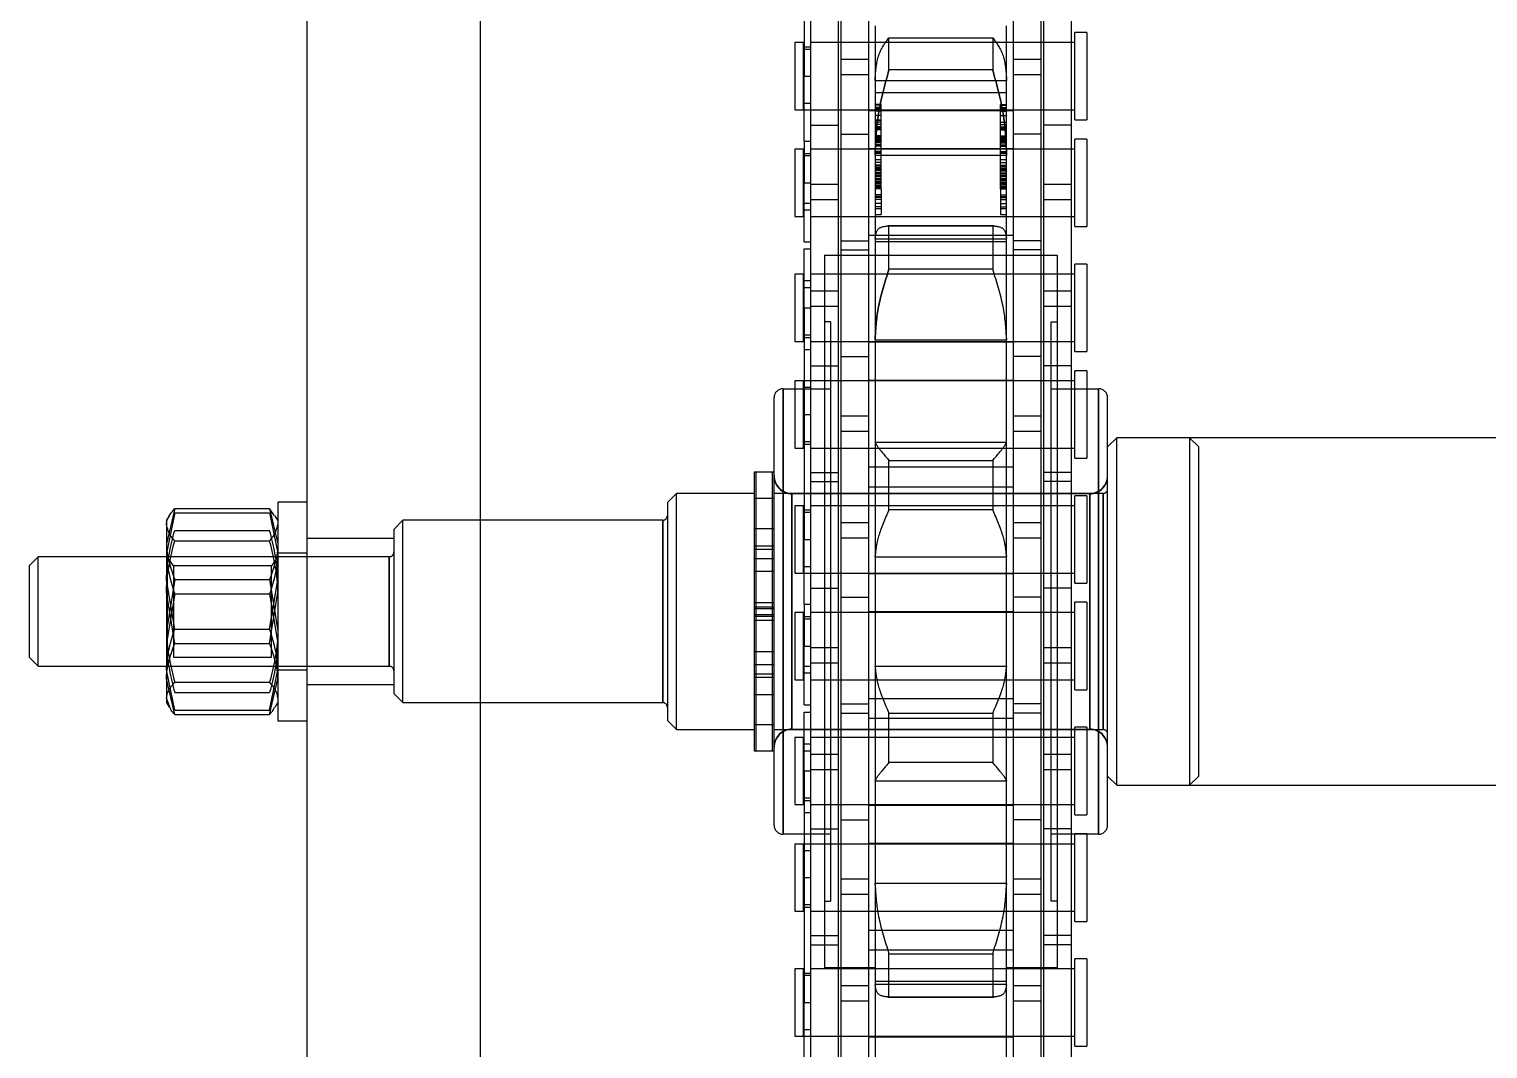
# Model space of a CAD drawing. Header units: metres. Extents: x 0 to 63075, y 0 to 44550.
# Drawn here: x 13879.5 to 13959.5, y 29718 to 29773.9 of the extents above; entities that cross this region are included whole.
import ezdxf

# ---------------------------------------------------------------- set-up
doc = ezdxf.new("R2010")
doc.units = ezdxf.units.M
doc.header["$LTSCALE"] = 75
doc.linetypes.add('HIDDEN2', pattern=[4.7625, 3.175, -1.5875])
for name, color, linetype in [('SDM', 7, 'Continuous'), ('SL4', 4, 'Continuous'), ('ST1', 7, 'HIDDEN2')]:
    doc.layers.add(name, color=color, linetype=linetype)

# ---------------------------------------------------------------- blocks, each defined once
blk = doc.blocks.new('A$Cb6dca9d5')
at = {"layer": 'SL4'}
for p, q in [((48.235, 3664.713), (48.235, 2339.738)), ((57.76, 2339.738), (57.76, 3664.713)), ((48.235, 3008.225), (46.635, 3008.225)), ((46.635, 3008.225), (46.635, 2996.225)), ((40.68, 3007.475), (40.535, 3007.225)), ((40.535, 3007.225), (40.535, 3006.987)), ((40.982, 3007.867), (46.188, 3007.867)), ((46.447, 3007.464), (46.188, 3007.867)), ((46.635, 3007.225), (46.49, 3007.475)), ((40.535, 3006.987), (40.535, 3003.285)), ((40.982, 3006.106), (46.188, 3006.106)), ((33.5, 3005.225), (33, 3004.725)), ((40.535, 3005.225), (33.5, 3005.225)), ((33.5, 2999.225), (33.5, 3005.225)), ((33, 3004.725), (33, 2999.725)), ((40.982, 3000.464), (40.535, 3003.285)), ((40.535, 3003.285), (40.535, 2998.523)), ((46.188, 3000.464), (46.635, 3003.285)), ((40.982, 3000.464), (46.188, 3000.464)), ((33, 2999.725), (33.5, 2999.225)), ((33.5, 2999.225), (40.535, 2999.225)), ((40.982, 2996.583), (40.535, 2998.523)), ((40.535, 2998.523), (40.535, 2997.225)), ((46.188, 2996.583), (46.635, 2998.523)), ((40.535, 2997.225), (40.68, 2996.975)), ((46.49, 2996.975), (46.635, 2997.225)), ((40.982, 2996.583), (46.188, 2996.583)), ((46.635, 2996.225), (48.235, 2996.225))]:
    blk.add_line(p, q, dxfattribs=at)
for points, knots in [([(40.535, 3006.987), (40.542, 3007.067), (40.566, 3007.365), (40.806, 3007.655), (40.982, 3007.867)], [0, 0, 0, 0, 0.2686336, 1, 1, 1, 1]), ([(40.982, 3006.106), (40.914, 3006.18), (40.652, 3006.467), (40.585, 3006.765), (40.535, 3006.987)], [0, 0, 0, 0, 0.257551, 1, 1, 1, 1]), ([(46.188, 3006.106), (46.256, 3006.18), (46.518, 3006.467), (46.585, 3006.765), (46.635, 3006.987)], [0, 0, 0, 0, 0.257551, 1, 1, 1, 1]), ([(40.535, 3003.285), (40.535, 3003.352), (40.542, 3004.304), (40.77, 3005.238), (40.982, 3006.106)], [0, 0, 0, 0, 0.070201, 1, 1, 1, 1]), ([(46.635, 3003.285), (46.635, 3003.352), (46.628, 3004.304), (46.4, 3005.238), (46.188, 3006.106)], [0, 0, 0, 0, 0.070201, 1, 1, 1, 1]), ([(40.535, 2998.523), (40.535, 2998.569), (40.542, 2999.224), (40.77, 2999.867), (40.982, 3000.464)], [0, 0, 0, 0, 0.0702006, 1, 1, 1, 1]), ([(46.635, 2998.523), (46.635, 2998.569), (46.628, 2999.224), (46.4, 2999.867), (46.188, 3000.464)], [0, 0, 0, 0, 0.0702006, 1, 1, 1, 1]), ([(40.982, 2996.583), (40.909, 2996.656), (40.78, 2996.788), (40.74, 2996.924), (40.722, 2996.984)], [0, 0, 0, 0, 0.560905, 1, 1, 1, 1]), ([(46.188, 2996.583), (46.261, 2996.656), (46.39, 2996.788), (46.43, 2996.924), (46.448, 2996.984)], [0, 0, 0, 0, 0.560905, 1, 1, 1, 1])]:
    blk.add_open_spline(points, degree=3, knots=knots, dxfattribs=at)
at = {"layer": 'ST1'}
for p, q in [((52.998, 3664.713), (52.998, 2339.738)), ((57.76, 2339.738), (57.76, 3664.713)), ((75.511, 3044.275), (75.511, 3031.575)), ((77.515, 3037.495), (77.515, 3028.4)), ((79.035, 3037.495), (79.035, 3028.4)), ((86.965, 3037.495), (86.965, 3028.4)), ((88.485, 3037.495), (88.485, 3028.4)), ((75.843, 3034.75), (75.843, 3025.655)), ((77.363, 3034.75), (77.363, 3025.655)), ((88.637, 3034.75), (88.637, 3025.655)), ((90.157, 3034.75), (90.157, 3025.655)), ((79.395, 3034.342), (79.395, 3031.428)), ((80.157, 3031.921), (80.157, 3033.684)), ((80.157, 3033.684), (85.843, 3033.684)), ((85.843, 3033.684), (85.843, 3031.921)), ((86.605, 3031.428), (86.605, 3034.342)), ((90.342, 3029.177), (90.342, 3033.974)), ((91, 3033.974), (90.342, 3033.974)), ((91, 3033.974), (91, 3029.177)), ((75, 3033.42), (75, 3029.73)), ((75.474, 3033.42), (75, 3033.42)), ((75.474, 3029.73), (75.474, 3033.42)), ((75.843, 3033.051), (75.474, 3033.051)), ((75.511, 3033.194), (75.843, 3033.194)), ((77.363, 3033.42), (75.843, 3033.42)), ((90.342, 3033.42), (75.843, 3033.42)), ((79.035, 3033.42), (77.515, 3033.42)), ((86.965, 3033.42), (79.035, 3033.42)), ((88.485, 3033.42), (86.965, 3033.42)), ((90.157, 3033.42), (88.637, 3033.42)), ((77.515, 3032.507), (79.035, 3032.507)), ((86.965, 3032.507), (88.485, 3032.507)), ((75.511, 3031.575), (75.843, 3031.575)), ((75.511, 3028.023), (75.511, 3031.575)), ((79.035, 3031.647), (77.515, 3031.647)), ((79.395, 3031.428), (79.395, 3027.36)), ((79.395, 3031.428), (79.395, 3031.35)), ((79.395, 3031.35), (79.395, 3031.428)), ((79.395, 3031.35), (86.605, 3031.35)), ((85.843, 3031.921), (80.157, 3031.921)), ((86.605, 3027.36), (86.605, 3031.428)), ((86.605, 3031.35), (86.605, 3031.428)), ((86.605, 3031.428), (86.605, 3031.35)), ((88.485, 3031.647), (86.965, 3031.647)), ((79.395, 3030.681), (86.605, 3030.681)), ((75, 3029.73), (75.474, 3029.73)), ((75.474, 3030.099), (75.843, 3030.099)), ((75.511, 3029.73), (77.363, 3029.73)), ((75.843, 3029.73), (90.342, 3029.73)), ((77.515, 3029.73), (79.035, 3029.73)), ((79.035, 3029.73), (86.965, 3029.73)), ((86.965, 3029.687), (79.035, 3029.687)), ((79.73, 3030.029), (79.395, 3030.029)), ((79.73, 3030.014), (79.395, 3030.014)), ((79.73, 3029.994), (79.395, 3029.994)), ((79.73, 3029.984), (79.395, 3029.984)), ((79.73, 3029.867), (79.395, 3029.867)), ((79.73, 3029.829), (79.395, 3029.829)), ((79.73, 3029.787), (79.395, 3029.787)), ((79.73, 3029.751), (79.395, 3029.751)), ((79.73, 3029.66), (79.395, 3029.66)), ((79.73, 3029.994), (79.73, 3030.029)), ((79.73, 3029.787), (79.73, 3029.994)), ((79.73, 3029.751), (79.73, 3029.787)), ((79.73, 3029.426), (79.73, 3029.751)), ((86.27, 3029.994), (86.27, 3030.029)), ((86.27, 3030.029), (86.605, 3030.029)), ((86.27, 3030.014), (86.605, 3030.014)), ((86.27, 3029.787), (86.27, 3029.994)), ((86.27, 3029.994), (86.605, 3029.994)), ((86.27, 3029.984), (86.605, 3029.984)), ((86.27, 3029.867), (86.605, 3029.867)), ((86.27, 3029.829), (86.605, 3029.829)), ((86.27, 3029.751), (86.27, 3029.787)), ((86.27, 3029.787), (86.605, 3029.787)), ((86.27, 3029.426), (86.27, 3029.751)), ((86.27, 3029.751), (86.605, 3029.751)), ((86.27, 3029.66), (86.605, 3029.66)), ((86.965, 3029.73), (88.485, 3029.73)), ((88.637, 3029.73), (90.157, 3029.73)), ((75.843, 3028.902), (77.363, 3028.902)), ((79.73, 3029.426), (79.395, 3029.426)), ((79.73, 3029.176), (79.395, 3029.176)), ((79.73, 3029.155), (79.395, 3029.155)), ((79.73, 3029.06), (79.395, 3029.06)), ((79.73, 3028.923), (79.395, 3028.923)), ((79.73, 3028.802), (79.395, 3028.802)), ((79.73, 3029.342), (79.73, 3029.426)), ((79.73, 3029.06), (79.73, 3029.342)), ((79.73, 3028.212), (79.73, 3029.06)), ((86.27, 3029.342), (86.27, 3029.426)), ((86.27, 3029.426), (86.605, 3029.426)), ((86.27, 3029.06), (86.27, 3029.342)), ((86.27, 3028.212), (86.27, 3029.06)), ((86.27, 3029.06), (86.605, 3029.06)), ((86.27, 3028.923), (86.605, 3028.923)), ((86.27, 3028.802), (86.605, 3028.802)), ((90.157, 3028.902), (88.637, 3028.902)), ((90.342, 3029.177), (91, 3029.177)), ((75.511, 3028.023), (75.511, 3025.727)), ((75.511, 3028.023), (75.843, 3028.023)), ((77.515, 3028.4), (79.035, 3028.4)), ((77.515, 3028.4), (77.515, 3022.05)), ((79.035, 3028.4), (79.035, 3022.05)), ((79.73, 3028.754), (79.395, 3028.754)), ((79.73, 3028.716), (79.395, 3028.716)), ((79.73, 3028.67), (79.395, 3028.67)), ((79.73, 3028.643), (79.395, 3028.643)), ((79.73, 3028.308), (79.395, 3028.308)), ((79.73, 3028.285), (79.395, 3028.285)), ((79.73, 3028.212), (79.395, 3028.212)), ((79.73, 3028.205), (79.395, 3028.205)), ((79.73, 3028.184), (79.395, 3028.184)), ((79.73, 3028.167), (79.395, 3028.167)), ((79.73, 3028.112), (79.395, 3028.112)), ((79.73, 3028.058), (79.395, 3028.058)), ((79.73, 3027.822), (79.73, 3028.212)), ((86.27, 3028.754), (86.605, 3028.754)), ((86.27, 3028.716), (86.605, 3028.716)), ((86.27, 3028.67), (86.605, 3028.67)), ((86.27, 3028.643), (86.605, 3028.643)), ((86.27, 3028.308), (86.605, 3028.308)), ((86.27, 3028.285), (86.605, 3028.285)), ((86.27, 3027.822), (86.27, 3028.212)), ((86.27, 3028.212), (86.605, 3028.212)), ((86.27, 3028.205), (86.605, 3028.205)), ((86.27, 3028.184), (86.605, 3028.184)), ((86.27, 3028.167), (86.605, 3028.167)), ((86.27, 3028.112), (86.605, 3028.112)), ((86.27, 3028.058), (86.605, 3028.058)), ((88.485, 3028.4), (86.965, 3028.4)), ((86.965, 3028.4), (86.965, 3022.05)), ((88.485, 3028.4), (88.485, 3022.05)), ((90.342, 3023.329), (90.342, 3028.126)), ((91, 3028.126), (90.342, 3028.126)), ((91, 3028.126), (91, 3023.329)), ((75, 3027.572), (75, 3023.882)), ((75.474, 3027.572), (75, 3027.572)), ((75.474, 3023.882), (75.474, 3027.572)), ((75.843, 3027.203), (75.474, 3027.203)), ((75.511, 3027.346), (75.843, 3027.346)), ((77.363, 3027.572), (75.843, 3027.572)), ((90.342, 3027.572), (75.843, 3027.572)), ((79.035, 3027.572), (77.515, 3027.572)), ((79.035, 3027.615), (86.965, 3027.615)), ((86.965, 3027.572), (79.035, 3027.572)), ((79.73, 3027.978), (79.395, 3027.978)), ((79.73, 3027.932), (79.395, 3027.932)), ((79.73, 3027.822), (79.395, 3027.822)), ((79.73, 3027.804), (79.395, 3027.804)), ((79.73, 3027.783), (79.395, 3027.783)), ((79.73, 3027.742), (79.395, 3027.742)), ((79.73, 3027.442), (79.395, 3027.442)), ((79.73, 3027.381), (79.395, 3027.381)), ((79.395, 3027.36), (79.395, 3027.244)), ((79.395, 3027.244), (79.395, 3027.36)), ((79.395, 3027.244), (79.395, 3027.36)), ((79.395, 3027.36), (79.395, 3027.244)), ((79.73, 3027.333), (79.395, 3027.333)), ((79.395, 3027.244), (86.605, 3027.244)), ((79.395, 3027.244), (79.395, 3022.699)), ((79.73, 3025.393), (79.73, 3027.822)), ((86.27, 3027.978), (86.605, 3027.978)), ((86.27, 3027.932), (86.605, 3027.932)), ((86.27, 3027.822), (86.605, 3027.822)), ((86.27, 3025.393), (86.27, 3027.822)), ((86.27, 3027.804), (86.605, 3027.804)), ((86.27, 3027.783), (86.605, 3027.783)), ((86.27, 3027.742), (86.605, 3027.742)), ((86.27, 3027.442), (86.605, 3027.442)), ((86.27, 3027.381), (86.605, 3027.381)), ((86.605, 3027.333), (86.27, 3027.333)), ((86.605, 3027.244), (86.605, 3027.36)), ((86.605, 3027.36), (86.605, 3027.244)), ((86.605, 3027.36), (86.605, 3027.244)), ((86.605, 3022.699), (86.605, 3027.244)), ((88.485, 3027.572), (86.965, 3027.572)), ((90.157, 3027.572), (88.637, 3027.572)), ((79.73, 3026.998), (79.395, 3026.998)), ((79.73, 3026.839), (79.395, 3026.839)), ((79.73, 3026.705), (79.395, 3026.705)), ((79.73, 3026.697), (79.395, 3026.697)), ((79.73, 3026.678), (79.395, 3026.678)), ((79.73, 3026.662), (79.395, 3026.662)), ((79.73, 3026.648), (79.395, 3026.648)), ((79.73, 3026.56), (79.395, 3026.56)), ((79.73, 3026.556), (79.395, 3026.556)), ((79.73, 3026.531), (79.395, 3026.531)), ((79.73, 3026.527), (79.395, 3026.527)), ((79.73, 3026.493), (79.395, 3026.493)), ((79.73, 3026.454), (79.395, 3026.454)), ((79.73, 3026.421), (79.395, 3026.421)), ((79.73, 3026.419), (79.395, 3026.419)), ((86.605, 3026.998), (86.27, 3026.998)), ((86.27, 3026.839), (86.605, 3026.839)), ((86.27, 3026.705), (86.605, 3026.705)), ((86.27, 3026.697), (86.605, 3026.697)), ((86.27, 3026.678), (86.605, 3026.678)), ((86.27, 3026.662), (86.605, 3026.662)), ((86.27, 3026.648), (86.605, 3026.648)), ((86.27, 3026.56), (86.605, 3026.56)), ((86.27, 3026.556), (86.605, 3026.556)), ((86.27, 3026.531), (86.605, 3026.531)), ((86.27, 3026.527), (86.605, 3026.527)), ((86.27, 3026.493), (86.605, 3026.493)), ((86.27, 3026.454), (86.605, 3026.454)), ((86.27, 3026.421), (86.605, 3026.421)), ((86.27, 3026.419), (86.605, 3026.419)), ((75.511, 3025.727), (75.843, 3025.727)), ((75.511, 3022.497), (75.511, 3025.727)), ((75.843, 3025.655), (75.843, 3024.795)), ((75.843, 3025.655), (77.363, 3025.655)), ((77.363, 3025.655), (77.363, 3024.795)), ((79.73, 3026.386), (79.395, 3026.386)), ((79.73, 3026.283), (79.395, 3026.283)), ((79.73, 3026.234), (79.395, 3026.234)), ((79.73, 3026.154), (79.395, 3026.154)), ((79.73, 3026.07), (79.395, 3026.07)), ((79.73, 3025.977), (79.395, 3025.977)), ((79.73, 3025.909), (79.395, 3025.909)), ((79.73, 3025.901), (79.395, 3025.901)), ((79.73, 3025.881), (79.395, 3025.881)), ((79.73, 3025.788), (79.395, 3025.788)), ((79.73, 3025.775), (79.395, 3025.775)), ((79.73, 3025.767), (79.395, 3025.767)), ((79.395, 3025.764), (79.73, 3025.764)), ((79.73, 3025.69), (79.395, 3025.69)), ((79.73, 3025.659), (79.395, 3025.659)), ((79.73, 3025.651), (79.395, 3025.651)), ((86.27, 3026.386), (86.605, 3026.386)), ((86.27, 3026.283), (86.605, 3026.283)), ((86.27, 3026.234), (86.605, 3026.234)), ((86.27, 3026.154), (86.605, 3026.154)), ((86.27, 3026.07), (86.605, 3026.07)), ((86.27, 3025.977), (86.605, 3025.977)), ((86.27, 3025.909), (86.605, 3025.909)), ((86.27, 3025.901), (86.605, 3025.901)), ((86.27, 3025.881), (86.605, 3025.881)), ((86.27, 3025.788), (86.605, 3025.788)), ((86.27, 3025.775), (86.605, 3025.775)), ((86.27, 3025.767), (86.605, 3025.767)), ((86.27, 3025.764), (86.605, 3025.764)), ((86.27, 3025.69), (86.605, 3025.69)), ((86.27, 3025.659), (86.605, 3025.659)), ((86.27, 3025.651), (86.605, 3025.651)), ((88.637, 3025.655), (88.637, 3024.795)), ((88.637, 3025.655), (90.157, 3025.655)), ((90.157, 3025.655), (90.157, 3024.795)), ((79.73, 3025.574), (79.395, 3025.574)), ((79.73, 3025.517), (79.395, 3025.517)), ((79.73, 3025.516), (79.395, 3025.516)), ((79.73, 3025.503), (79.395, 3025.503)), ((79.73, 3025.452), (79.395, 3025.452)), ((79.395, 3025.452), (79.73, 3025.452)), ((79.73, 3025.393), (79.395, 3025.393)), ((79.73, 3025.07), (79.395, 3025.07)), ((79.73, 3024.978), (79.395, 3024.978)), ((79.73, 3024.929), (79.395, 3024.929)), ((79.73, 3024.826), (79.395, 3024.826)), ((79.73, 3025.393), (79.73, 3024.978)), ((79.73, 3024.978), (79.73, 3024.826)), ((79.73, 3024.826), (79.73, 3023.986)), ((86.27, 3025.574), (86.605, 3025.574)), ((86.27, 3025.517), (86.605, 3025.517)), ((86.27, 3025.516), (86.605, 3025.516)), ((86.27, 3025.503), (86.605, 3025.503)), ((86.27, 3025.452), (86.605, 3025.452)), ((86.27, 3025.452), (86.605, 3025.452)), ((86.27, 3025.393), (86.605, 3025.393)), ((86.27, 3025.393), (86.27, 3024.978)), ((86.27, 3025.07), (86.605, 3025.07)), ((86.27, 3024.978), (86.605, 3024.978)), ((86.27, 3024.978), (86.27, 3024.826)), ((86.27, 3024.929), (86.605, 3024.929)), ((86.27, 3024.826), (86.605, 3024.826)), ((86.27, 3024.826), (86.27, 3023.986)), ((75.474, 3024.251), (75.843, 3024.251)), ((75.511, 3024.62), (75.843, 3024.62)), ((75.843, 3024.795), (75.843, 3015.7)), ((77.363, 3024.795), (75.843, 3024.795)), ((77.363, 3024.795), (77.363, 3015.7)), ((79.73, 3024.594), (79.395, 3024.594)), ((79.73, 3024.424), (79.395, 3024.424)), ((79.395, 3024.321), (79.73, 3024.321)), ((86.27, 3024.594), (86.605, 3024.594)), ((86.27, 3024.424), (86.605, 3024.424)), ((86.27, 3024.321), (86.605, 3024.321)), ((88.637, 3024.795), (88.637, 3015.7)), ((90.157, 3024.795), (88.637, 3024.795)), ((90.157, 3024.795), (90.157, 3015.7)), ((75, 3023.882), (75.474, 3023.882)), ((75.843, 3023.882), (77.363, 3023.882)), ((75.843, 3023.882), (90.342, 3023.882)), ((77.515, 3023.882), (79.035, 3023.882)), ((79.035, 3023.882), (86.965, 3023.882)), ((79.395, 3023.986), (79.73, 3023.986)), ((80.1, 3023.373), (80.099, 3023.373)), ((85.9, 3023.373), (80.1, 3023.373)), ((80.157, 3020.995), (80.157, 3023.371)), ((80.157, 3023.371), (85.843, 3023.371)), ((85.843, 3023.371), (85.843, 3020.995)), ((85.901, 3023.373), (85.9, 3023.373)), ((86.27, 3023.986), (86.605, 3023.986)), ((86.965, 3023.882), (88.485, 3023.882)), ((88.637, 3023.882), (90.157, 3023.882)), ((90.342, 3023.329), (91, 3023.329)), ((75.511, 3022.497), (75.843, 3022.497)), ((77.515, 3022.552), (79.035, 3022.552)), ((86.965, 3022.835), (79.035, 3022.835)), ((79.395, 3022.699), (79.395, 3017.217)), ((79.395, 3022.661), (86.605, 3022.661)), ((79.395, 3022.511), (86.605, 3022.511)), ((86.605, 3017.217), (86.605, 3022.699)), ((88.485, 3022.552), (86.965, 3022.552)), ((75.511, 3022.106), (75.843, 3022.106)), ((75.511, 3018.875), (75.511, 3022.106)), ((76.625, 3021.769), (76.625, 2982.681)), ((76.625, 3021.769), (79.395, 3021.769)), ((77.515, 3022.05), (79.035, 3022.05)), ((77.515, 3022.05), (77.515, 3012.955)), ((79.035, 3022.05), (79.035, 3012.955)), ((79.035, 3021.767), (86.965, 3021.767)), ((86.605, 3021.769), (89.375, 3021.769)), ((88.485, 3022.05), (86.965, 3022.05)), ((86.965, 3022.05), (86.965, 3012.955)), ((88.485, 3022.05), (88.485, 3012.955)), ((89.375, 3021.769), (89.375, 2982.681)), ((85.843, 3020.995), (80.157, 3020.995)), ((90.342, 3016.477), (90.342, 3021.274)), ((91, 3021.274), (90.342, 3021.274)), ((91, 3021.274), (91, 3016.477)), ((75, 3020.72), (75, 3017.03)), ((75.474, 3020.72), (75, 3020.72)), ((75.474, 3017.03), (75.474, 3020.72)), ((75.843, 3020.351), (75.474, 3020.351)), ((77.363, 3020.72), (75.843, 3020.72)), ((90.342, 3020.72), (75.843, 3020.72)), ((79.035, 3020.72), (77.515, 3020.72)), ((86.965, 3020.72), (79.035, 3020.72)), ((88.485, 3020.72), (86.965, 3020.72)), ((90.157, 3020.72), (88.637, 3020.72)), ((75.511, 3019.982), (75.843, 3019.982)), ((75.843, 3019.807), (77.363, 3019.807)), ((88.637, 3019.807), (90.157, 3019.807)), ((75.511, 3018.875), (75.843, 3018.875)), ((75.511, 3018.875), (75.511, 3006.175)), ((77.363, 3018.947), (75.843, 3018.947)), ((90.157, 3018.947), (88.637, 3018.947)), ((76.944, 3018.105), (76.625, 3018.105)), ((76.944, 3018.105), (76.944, 2986.346)), ((89.056, 3018.105), (89.375, 3018.105)), ((89.056, 2986.346), (89.056, 3018.105)), ((75, 3017.03), (75.474, 3017.03)), ((75.474, 3017.399), (75.843, 3017.399)), ((75.511, 3017.256), (75.843, 3017.256)), ((75.843, 3017.03), (77.363, 3017.03)), ((75.843, 3017.03), (90.342, 3017.03)), ((77.515, 3017.03), (79.035, 3017.03)), ((79.035, 3017.03), (86.965, 3017.03)), ((86.965, 3016.987), (79.035, 3016.987)), ((79.395, 3017.217), (79.395, 3017.129)), ((79.395, 3017.129), (79.395, 3017.217)), ((79.395, 3017.129), (86.605, 3017.129)), ((79.395, 3017.129), (79.395, 3011.507)), ((86.605, 3017.129), (86.605, 3017.217)), ((86.605, 3017.217), (86.605, 3017.129)), ((86.605, 3011.507), (86.605, 3017.129)), ((86.965, 3017.03), (88.485, 3017.03)), ((88.637, 3017.03), (90.157, 3017.03)), ((75.843, 3016.579), (75.511, 3016.579)), ((77.515, 3016.202), (79.035, 3016.202)), ((88.485, 3016.202), (86.965, 3016.202)), ((90.342, 3016.477), (91, 3016.477)), ((75.843, 3015.7), (77.363, 3015.7)), ((75.843, 3015.7), (75.843, 3009.35)), ((77.363, 3015.7), (77.363, 3009.35)), ((90.157, 3015.7), (88.637, 3015.7)), ((88.637, 3015.7), (88.637, 3009.35)), ((90.157, 3015.7), (90.157, 3009.35)), ((90.342, 3010.629), (90.342, 3015.426)), ((91, 3015.426), (90.342, 3015.426)), ((91, 3015.426), (91, 3010.629)), ((74.344, 2990.01), (74.344, 3014.44)), ((74.344, 3014.44), (76.944, 3014.44)), ((74.344, 3014.44), (74.344, 2990.01)), ((74.344, 2990.01), (74.344, 3014.44)), ((74.344, 3014.44), (74.344, 2990.01)), ((75, 3014.872), (75, 3011.182)), ((75.474, 3014.872), (75, 3014.872)), ((75.474, 3011.182), (75.474, 3014.872)), ((75.843, 3014.503), (75.474, 3014.503)), ((77.363, 3014.872), (75.511, 3014.872)), ((90.342, 3014.872), (75.843, 3014.872)), ((79.035, 3014.872), (77.515, 3014.872)), ((79.035, 3014.915), (86.965, 3014.915)), ((86.965, 3014.872), (79.035, 3014.872)), ((88.485, 3014.872), (86.965, 3014.872)), ((90.157, 3014.872), (88.637, 3014.872)), ((89.056, 3014.44), (91.656, 3014.44)), ((91.656, 2990.01), (91.656, 3014.44)), ((91.656, 3014.44), (91.656, 2990.01)), ((91.656, 2990.01), (91.656, 3014.44)), ((91.656, 3014.44), (91.656, 2990.01)), ((73.855, 2990.499), (73.855, 3013.951)), ((92.145, 2990.499), (92.145, 3013.951)), ((75.511, 3013.027), (75.843, 3013.027)), ((77.515, 3012.955), (77.515, 3012.096)), ((77.515, 3012.955), (79.035, 3012.955)), ((79.035, 3012.955), (79.035, 3012.096)), ((86.965, 3012.955), (86.965, 3012.096)), ((86.965, 3012.955), (88.485, 3012.955)), ((88.485, 3012.955), (88.485, 3012.096)), ((77.515, 3012.096), (77.515, 3003.001)), ((79.035, 3012.096), (77.515, 3012.096)), ((79.035, 3012.096), (79.035, 3003.001)), ((86.965, 3012.096), (86.965, 3003.001)), ((88.485, 3012.096), (86.965, 3012.096)), ((88.485, 3012.096), (88.485, 3003.001)), ((75.474, 3011.551), (75.843, 3011.551)), ((75.511, 3011.408), (75.843, 3011.408)), ((79.395, 3011.507), (79.395, 3011.501)), ((79.395, 3011.507), (86.605, 3011.507)), ((79.395, 3011.501), (79.395, 3011.507)), ((79.395, 3011.507), (79.395, 3011.501)), ((79.395, 3011.501), (79.395, 3005.267)), ((86.605, 3011.501), (86.605, 3011.507)), ((86.605, 3011.507), (86.605, 3011.501)), ((86.605, 3005.267), (86.605, 3011.501)), ((92.645, 3011.75), (92.145, 3011.25)), ((92.645, 2992.7), (92.645, 3011.75)), ((96.645, 3011.75), (92.645, 3011.75)), ((96.645, 3011.75), (96.645, 2992.7)), ((97.145, 3011.25), (96.645, 3011.75)), ((123.235, 3011.75), (96.645, 3011.75)), ((97.145, 2993.2), (97.145, 3011.25)), ((75, 3011.182), (75.474, 3011.182)), ((75.843, 3011.182), (77.363, 3011.182)), ((75.843, 3011.182), (90.342, 3011.182)), ((77.515, 3011.182), (79.035, 3011.182)), ((79.035, 3011.182), (86.965, 3011.182)), ((80.157, 3007.806), (80.157, 3010.507)), ((80.157, 3010.507), (85.843, 3010.507)), ((85.843, 3010.507), (85.843, 3007.806)), ((86.965, 3011.182), (88.485, 3011.182)), ((88.637, 3011.182), (90.157, 3011.182)), ((90.342, 3010.629), (91, 3010.629)), ((72.755, 3009.868), (72.755, 2994.582)), ((73.755, 3009.868), (72.755, 3009.868)), ((72.855, 3009.868), (72.855, 2994.582)), ((73.755, 3009.868), (73.755, 2994.582)), ((73.855, 3009.868), (73.755, 3009.868)), ((75.843, 3009.852), (77.363, 3009.852)), ((86.965, 3010.136), (79.035, 3010.136)), ((90.157, 3009.852), (88.637, 3009.852)), ((75.843, 3009.35), (77.363, 3009.35)), ((75.843, 3009.35), (75.843, 3000.255)), ((77.363, 3009.35), (77.363, 3000.255)), ((79.035, 3009.067), (86.965, 3009.067)), ((90.157, 3009.35), (88.637, 3009.35)), ((88.637, 3009.35), (88.637, 3000.255)), ((90.157, 3009.35), (90.157, 3000.255)), ((68.5, 3008.7), (68, 3008.2)), ((68, 3008.2), (68, 2996.25)), ((68.5, 2995.75), (68.5, 3008.7)), ((72.755, 3008.7), (68.5, 3008.7)), ((73.855, 3008.425), (72.755, 3008.425)), ((73.755, 3008.425), (72.755, 3008.425)), ((91.895, 3008.7), (73.855, 3008.7)), ((91.168, 3008.7), (74.832, 3008.7)), ((74.832, 3008.675), (74.832, 2995.775)), ((91.168, 3008.675), (74.832, 3008.675)), ((74.832, 2995.775), (74.832, 3008.675)), ((74.832, 3008.675), (74.832, 2995.775)), ((74.832, 2995.775), (74.832, 3008.675)), ((75, 3008.02), (75, 3004.33)), ((75.474, 3008.02), (75, 3008.02)), ((75.474, 3004.33), (75.474, 3008.02)), ((77.363, 3008.02), (75.843, 3008.02)), ((90.342, 3008.02), (75.843, 3008.02)), ((79.035, 3008.02), (77.515, 3008.02)), ((86.965, 3008.02), (79.035, 3008.02)), ((88.485, 3008.02), (86.965, 3008.02)), ((90.157, 3008.02), (88.637, 3008.02)), ((90.342, 3003.777), (90.342, 3008.574)), ((91, 3008.574), (90.342, 3008.574)), ((91, 3008.574), (91, 3003.777)), ((91.168, 3008.675), (91.168, 2995.775)), ((91.168, 2995.775), (91.168, 3008.675)), ((91.168, 3008.675), (91.168, 2995.775)), ((91.168, 2995.775), (91.168, 3008.675)), ((91.895, 3008.7), (91.895, 2995.75)), ((91.895, 2995.75), (91.895, 3008.7)), ((40.982, 3007.867), (40.535, 3005.927)), ((40.982, 3007.64), (40.535, 3005.419)), ((40.535, 3007.153), (40.57, 3007.286)), ((40.982, 3007.64), (46.188, 3007.64)), ((46.188, 3007.867), (46.635, 3005.927)), ((46.188, 3007.64), (46.635, 3005.419)), ((53.5, 3007.225), (53, 3006.725)), ((53.5, 2997.225), (53.5, 3007.225)), ((67.75, 3007.225), (53.5, 3007.225)), ((67.75, 3007.225), (67.75, 2997.272)), ((75.843, 3007.651), (75.474, 3007.651)), ((75.511, 3007.795), (75.843, 3007.795)), ((85.843, 3007.806), (80.157, 3007.806)), ((40.982, 3006.667), (46.188, 3006.667)), ((53, 3006.725), (53, 2997.725)), ((67.75, 2997.225), (67.75, 3007.178)), ((72.755, 3006.772), (73.755, 3006.772)), ((72.855, 3006.772), (73.855, 3006.772)), ((77.515, 3007.107), (79.035, 3007.107)), ((86.965, 3007.107), (88.485, 3007.107)), ((52.998, 3006.225), (48.235, 3006.225)), ((72.755, 3005.821), (73.755, 3005.821)), ((72.755, 3005.646), (73.755, 3005.646)), ((72.855, 3005.821), (73.855, 3005.821)), ((72.855, 3005.646), (73.855, 3005.646)), ((75.511, 3006.175), (75.843, 3006.175)), ((75.511, 3002.623), (75.511, 3006.175)), ((79.035, 3006.247), (77.515, 3006.247)), ((88.485, 3006.247), (86.965, 3006.247)), ((52.75, 3005.225), (40.535, 3005.225)), ((40.56, 3005.225), (40.535, 3005.225)), ((40.56, 3005.225), (40.56, 2999.225)), ((40.911, 3004.725), (40.56, 3005.225)), ((46.635, 3005.225), (46.285, 3004.725)), ((48.235, 3005.425), (46.635, 3005.425)), ((52.75, 3005.225), (52.75, 2999.225)), ((52.75, 2999.225), (52.75, 3005.225)), ((72.755, 3005.129), (73.755, 3005.129)), ((72.855, 3005.129), (73.855, 3005.129)), ((79.395, 3005.267), (79.395, 3005.217)), ((79.395, 3005.217), (79.395, 3005.267)), ((79.395, 3005.217), (86.605, 3005.217)), ((79.395, 3005.217), (79.395, 2999.233)), ((86.605, 3005.217), (86.605, 3005.267)), ((86.605, 3005.267), (86.605, 3005.217)), ((86.605, 2999.233), (86.605, 3005.217)), ((40.911, 3004.725), (40.911, 2999.725)), ((46.285, 3004.725), (40.911, 3004.725)), ((46.285, 2999.725), (46.285, 3004.725)), ((73.755, 3004.425), (72.755, 3004.425)), ((73.855, 3004.425), (73.755, 3004.425)), ((75, 3004.33), (75.474, 3004.33)), ((75.474, 3004.699), (75.843, 3004.699)), ((75.511, 3004.33), (77.363, 3004.33)), ((75.843, 3004.33), (90.342, 3004.33)), ((77.515, 3004.33), (79.035, 3004.33)), ((79.035, 3004.33), (86.965, 3004.33)), ((86.965, 3004.287), (79.035, 3004.287)), ((86.965, 3004.33), (88.485, 3004.33)), ((88.637, 3004.33), (90.157, 3004.33)), ((40.982, 3003.986), (40.535, 3001.165)), ((40.982, 3001.252), (40.535, 3003.96)), ((40.982, 3003.986), (46.188, 3003.986)), ((46.188, 3003.986), (46.635, 3001.165)), ((46.188, 3001.252), (46.635, 3003.96)), ((75.843, 3003.502), (77.363, 3003.502)), ((90.157, 3003.502), (88.637, 3003.502)), ((90.342, 3003.777), (91, 3003.777)), ((40.982, 3003.198), (40.535, 3000.49)), ((40.982, 3003.198), (46.188, 3003.198)), ((46.188, 3003.198), (46.635, 3000.49)), ((72.755, 3002.725), (73.755, 3002.725)), ((72.755, 3002.475), (73.755, 3002.475)), ((73.755, 3002.725), (73.855, 3002.725)), ((73.755, 3002.475), (73.855, 3002.475)), ((75.511, 3002.623), (75.511, 3000.327)), ((75.511, 3002.623), (75.843, 3002.623)), ((77.515, 3003.001), (79.035, 3003.001)), ((77.515, 3003.001), (77.515, 2996.651)), ((79.035, 3003.001), (79.035, 2996.651)), ((88.485, 3003.001), (86.965, 3003.001)), ((86.965, 3003.001), (86.965, 2996.651)), ((88.485, 3003.001), (88.485, 2996.651)), ((90.342, 2997.929), (90.342, 3002.726)), ((91, 3002.726), (90.342, 3002.726)), ((91, 3002.726), (91, 2997.929)), ((72.755, 3002.386), (73.755, 3002.386)), ((72.755, 3002.064), (73.755, 3002.064)), ((72.755, 3001.975), (73.755, 3001.975)), ((73.755, 3001.725), (72.755, 3001.725)), ((73.755, 3002.386), (73.855, 3002.386)), ((73.755, 3002.064), (73.855, 3002.064)), ((73.755, 3001.975), (73.855, 3001.975)), ((73.855, 3001.725), (73.755, 3001.725)), ((75, 3002.172), (75, 2998.482)), ((75.474, 3002.172), (75, 3002.172)), ((75.474, 2998.482), (75.474, 3002.172)), ((75.843, 3001.803), (75.474, 3001.803)), ((75.511, 3001.946), (75.843, 3001.946)), ((77.363, 3002.172), (75.843, 3002.172)), ((90.342, 3002.172), (75.843, 3002.172)), ((79.035, 3002.172), (77.515, 3002.172)), ((79.035, 3002.216), (86.965, 3002.216)), ((86.965, 3002.172), (79.035, 3002.172)), ((88.485, 3002.172), (86.965, 3002.172)), ((90.157, 3002.172), (88.637, 3002.172)), ((40.982, 3001.252), (46.188, 3001.252)), ((72.755, 3000.025), (73.755, 3000.025)), ((73.755, 3000.025), (73.855, 3000.025)), ((75.511, 3000.327), (75.843, 3000.327)), ((75.511, 2997.097), (75.511, 3000.327)), ((75.843, 3000.255), (75.843, 2999.396)), ((75.843, 3000.255), (77.363, 3000.255)), ((77.363, 3000.255), (77.363, 2999.396)), ((88.637, 3000.255), (88.637, 2999.396)), ((88.637, 3000.255), (90.157, 3000.255)), ((90.157, 3000.255), (90.157, 2999.396)), ((40.535, 2999.225), (52.75, 2999.225)), ((40.535, 2999.225), (40.56, 2999.225)), ((40.911, 2999.725), (46.285, 2999.725)), ((72.755, 2999.321), (73.755, 2999.321)), ((72.855, 2999.321), (73.855, 2999.321)), ((75.511, 2999.22), (75.843, 2999.22)), ((75.843, 2999.396), (75.843, 2990.301)), ((77.363, 2999.396), (75.843, 2999.396)), ((77.363, 2999.396), (77.363, 2990.301)), ((79.395, 2999.233), (79.395, 2999.183)), ((79.395, 2999.233), (86.605, 2999.233)), ((79.395, 2999.183), (79.395, 2999.233)), ((86.605, 2999.183), (86.605, 2999.233)), ((86.605, 2999.233), (86.605, 2999.183)), ((88.637, 2999.396), (88.637, 2990.301)), ((90.157, 2999.396), (88.637, 2999.396)), ((90.157, 2999.396), (90.157, 2990.301)), ((40.982, 2996.81), (40.535, 2999.031)), ((46.188, 2996.81), (46.635, 2999.031)), ((46.635, 2999.025), (48.235, 2999.025)), ((72.755, 2998.804), (73.755, 2998.804)), ((72.755, 2998.629), (73.755, 2998.629)), ((72.855, 2998.804), (73.855, 2998.804)), ((72.855, 2998.629), (73.855, 2998.629)), ((75, 2998.482), (75.474, 2998.482)), ((75.474, 2998.851), (75.843, 2998.851)), ((75.843, 2998.482), (77.363, 2998.482)), ((75.843, 2998.482), (90.342, 2998.482)), ((77.515, 2998.482), (79.035, 2998.482)), ((79.035, 2998.482), (86.965, 2998.482)), ((79.395, 2999.183), (79.395, 2992.949)), ((86.605, 2992.949), (86.605, 2999.183)), ((86.965, 2998.482), (88.485, 2998.482)), ((88.637, 2998.482), (90.157, 2998.482)), ((40.982, 2998.344), (46.188, 2998.344)), ((40.982, 2997.783), (46.188, 2997.783)), ((48.235, 2998.225), (52.998, 2998.225)), ((53, 2997.725), (53.5, 2997.225)), ((72.755, 2997.678), (73.755, 2997.678)), ((72.855, 2997.678), (73.855, 2997.678)), ((90.342, 2997.929), (91, 2997.929)), ((40.722, 2996.984), (40.535, 2997.463)), ((40.982, 2996.81), (46.188, 2996.81)), ((53.5, 2997.225), (67.75, 2997.225)), ((75.511, 2997.097), (75.843, 2997.097)), ((77.515, 2997.152), (79.035, 2997.152)), ((86.965, 2997.436), (79.035, 2997.436)), ((88.485, 2997.152), (86.965, 2997.152)), ((68, 2996.25), (68.5, 2995.75)), ((72.755, 2996.025), (73.855, 2996.025)), ((72.755, 2996.025), (73.755, 2996.025)), ((75.511, 2996.706), (75.843, 2996.706)), ((75.511, 2993.476), (75.511, 2996.706)), ((77.515, 2996.651), (79.035, 2996.651)), ((77.515, 2996.651), (77.515, 2987.556)), ((79.035, 2996.651), (79.035, 2987.556)), ((79.035, 2996.367), (86.965, 2996.367)), ((80.157, 2996.644), (85.843, 2996.644)), ((80.157, 2993.943), (80.157, 2996.644)), ((85.843, 2996.644), (85.843, 2993.943)), ((88.485, 2996.651), (86.965, 2996.651)), ((86.965, 2996.651), (86.965, 2987.556)), ((88.485, 2996.651), (88.485, 2987.556)), ((68.5, 2995.75), (72.755, 2995.75)), ((73.855, 2995.75), (91.895, 2995.75)), ((74.832, 2995.775), (91.168, 2995.775)), ((74.832, 2995.75), (91.168, 2995.75)), ((75, 2995.321), (75, 2991.631)), ((75.474, 2995.321), (75, 2995.321)), ((75.474, 2991.631), (75.474, 2995.321)), ((77.363, 2995.321), (75.843, 2995.321)), ((90.342, 2995.321), (75.843, 2995.321)), ((79.035, 2995.321), (77.515, 2995.321)), ((86.965, 2995.321), (79.035, 2995.321)), ((88.485, 2995.321), (86.965, 2995.321)), ((90.157, 2995.321), (88.637, 2995.321)), ((90.342, 2991.077), (90.342, 2995.874)), ((91, 2995.874), (90.342, 2995.874)), ((91, 2995.874), (91, 2991.077)), ((72.755, 2994.582), (73.755, 2994.582)), ((73.755, 2994.582), (73.855, 2994.582)), ((75.843, 2994.952), (75.474, 2994.952)), ((75.511, 2994.583), (75.843, 2994.583)), ((75.843, 2994.407), (77.363, 2994.407)), ((88.637, 2994.407), (90.157, 2994.407)), ((85.843, 2993.943), (80.157, 2993.943)), ((75.511, 2993.476), (75.511, 2980.776)), ((75.511, 2993.476), (75.843, 2993.476)), ((77.363, 2993.547), (75.843, 2993.547)), ((79.395, 2992.949), (79.395, 2992.943)), ((79.395, 2992.943), (79.395, 2992.949)), ((79.395, 2992.943), (86.605, 2992.943)), ((79.395, 2992.943), (79.395, 2987.321)), ((86.605, 2992.943), (86.605, 2992.949)), ((86.605, 2992.949), (86.605, 2992.943)), ((86.605, 2987.321), (86.605, 2992.943)), ((90.157, 2993.547), (88.637, 2993.547)), ((92.145, 2993.2), (92.645, 2992.7)), ((96.645, 2992.7), (97.145, 2993.2)), ((92.645, 2992.7), (96.645, 2992.7)), ((96.645, 2992.7), (123.235, 2992.7)), ((75, 2991.631), (75.474, 2991.631)), ((75.474, 2992), (75.843, 2992)), ((75.511, 2991.857), (75.843, 2991.857)), ((75.843, 2991.631), (77.363, 2991.631)), ((75.843, 2991.631), (90.342, 2991.631)), ((77.515, 2991.631), (79.035, 2991.631)), ((79.035, 2991.631), (86.965, 2991.631)), ((86.965, 2991.587), (79.035, 2991.587)), ((86.965, 2991.631), (88.485, 2991.631)), ((88.637, 2991.631), (90.157, 2991.631)), ((75.843, 2991.179), (75.511, 2991.179)), ((77.515, 2990.802), (79.035, 2990.802)), ((88.485, 2990.802), (86.965, 2990.802)), ((90.342, 2991.077), (91, 2991.077)), ((76.944, 2990.01), (74.344, 2990.01)), ((75.843, 2990.301), (77.363, 2990.301)), ((75.843, 2990.301), (75.843, 2983.951)), ((77.363, 2990.301), (77.363, 2983.951)), ((90.157, 2990.301), (88.637, 2990.301)), ((88.637, 2990.301), (88.637, 2983.951)), ((91.656, 2990.01), (89.056, 2990.01)), ((90.157, 2990.301), (90.157, 2983.951)), ((90.342, 2985.229), (90.342, 2990.026)), ((91, 2990.026), (90.342, 2990.026)), ((91, 2990.026), (91, 2985.229)), ((75, 2989.472), (75, 2985.782)), ((75.474, 2989.472), (75, 2989.472)), ((75.474, 2985.782), (75.474, 2989.472)), ((75.843, 2989.103), (75.474, 2989.103)), ((77.363, 2989.472), (75.511, 2989.472)), ((90.342, 2989.472), (75.843, 2989.472)), ((79.035, 2989.472), (77.515, 2989.472)), ((79.035, 2989.516), (86.965, 2989.516)), ((86.965, 2989.472), (79.035, 2989.472)), ((88.485, 2989.472), (86.965, 2989.472)), ((90.157, 2989.472), (88.637, 2989.472)), ((75.511, 2987.627), (75.843, 2987.627)), ((77.515, 2987.556), (77.515, 2986.696)), ((77.515, 2987.556), (79.035, 2987.556)), ((79.035, 2987.556), (79.035, 2986.696)), ((79.395, 2987.321), (79.395, 2987.233)), ((79.395, 2987.321), (86.605, 2987.321)), ((79.395, 2987.233), (79.395, 2987.321)), ((79.395, 2987.233), (79.395, 2981.751)), ((86.605, 2987.233), (86.605, 2987.321)), ((86.605, 2987.321), (86.605, 2987.233)), ((86.605, 2981.751), (86.605, 2987.233)), ((86.965, 2987.556), (86.965, 2986.696)), ((86.965, 2987.556), (88.485, 2987.556)), ((88.485, 2987.556), (88.485, 2986.696)), ((77.515, 2986.696), (77.515, 2977.601)), ((79.035, 2986.696), (77.515, 2986.696)), ((79.035, 2986.696), (79.035, 2977.601)), ((86.965, 2986.696), (86.965, 2977.601)), ((88.485, 2986.696), (86.965, 2986.696)), ((88.485, 2986.696), (88.485, 2977.601)), ((75, 2985.782), (75.474, 2985.782)), ((75.474, 2986.151), (75.843, 2986.151)), ((75.511, 2986.008), (75.843, 2986.008)), ((75.843, 2985.782), (77.363, 2985.782)), ((75.843, 2985.782), (90.342, 2985.782)), ((76.625, 2986.346), (76.944, 2986.346)), ((77.515, 2985.782), (79.035, 2985.782)), ((79.035, 2985.782), (86.965, 2985.782)), ((86.965, 2985.782), (88.485, 2985.782)), ((88.637, 2985.782), (90.157, 2985.782)), ((89.375, 2986.346), (89.056, 2986.346)), ((90.342, 2985.229), (91, 2985.229)), ((75.843, 2984.452), (77.363, 2984.452)), ((86.965, 2984.736), (79.035, 2984.736)), ((90.157, 2984.452), (88.637, 2984.452)), ((75.843, 2983.951), (77.363, 2983.951)), ((75.843, 2983.951), (75.843, 2974.856)), ((77.363, 2983.951), (77.363, 2974.856)), ((79.035, 2983.667), (86.965, 2983.667)), ((80.157, 2981.079), (80.157, 2983.455)), ((80.157, 2983.455), (85.843, 2983.455)), ((85.843, 2983.455), (85.843, 2981.079)), ((90.157, 2983.951), (88.637, 2983.951)), ((88.637, 2983.951), (88.637, 2974.856)), ((90.157, 2983.951), (90.157, 2974.856)), ((75, 2982.621), (75, 2978.931)), ((75.474, 2982.621), (75, 2982.621)), ((75.474, 2978.931), (75.474, 2982.621)), ((77.363, 2982.621), (75.843, 2982.621)), ((90.342, 2982.621), (75.843, 2982.621)), ((79.395, 2982.681), (76.625, 2982.681)), ((79.035, 2982.621), (77.515, 2982.621)), ((86.965, 2982.621), (79.035, 2982.621)), ((89.375, 2982.681), (86.605, 2982.681)), ((88.485, 2982.621), (86.965, 2982.621)), ((90.157, 2982.621), (88.637, 2982.621)), ((90.342, 2978.377), (90.342, 2983.174)), ((91, 2983.174), (90.342, 2983.174)), ((91, 2983.174), (91, 2978.377)), ((75.843, 2982.252), (75.474, 2982.252)), ((75.511, 2982.395), (75.843, 2982.395)), ((77.515, 2981.707), (79.035, 2981.707)), ((86.605, 2981.939), (79.395, 2981.939)), ((79.395, 2981.789), (86.605, 2981.789)), ((79.395, 2981.751), (79.395, 2977.206)), ((86.605, 2977.206), (86.605, 2981.751)), ((86.965, 2981.707), (88.485, 2981.707)), ((79.035, 2980.847), (77.515, 2980.847)), ((80.099, 2981.077), (80.1, 2981.077)), ((80.1, 2981.077), (85.9, 2981.077)), ((85.843, 2981.079), (80.157, 2981.079)), ((85.9, 2981.077), (85.901, 2981.077)), ((88.485, 2980.847), (86.965, 2980.847)), ((75.511, 2980.776), (75.843, 2980.776)), ((75.511, 2977.224), (75.511, 2980.776)), ((75.474, 2979.3), (75.843, 2979.3)), ((75, 2978.931), (75.474, 2978.931)), ((75.511, 2978.931), (77.363, 2978.931)), ((75.843, 2978.931), (90.342, 2978.931)), ((77.515, 2978.931), (79.035, 2978.931)), ((79.035, 2978.931), (86.965, 2978.931)), ((86.965, 2978.887), (79.035, 2978.887)), ((86.965, 2978.931), (88.485, 2978.931)), ((88.637, 2978.931), (90.157, 2978.931)), ((90.342, 2978.377), (91, 2978.377))]:
    blk.add_line(p, q, dxfattribs=at)
for centre, radius, start, end in [((74.344, 3013.951), 0.489, 90, 180), ((91.656, 3013.951), 0.489, 0, 90), ((74.832, 3009.677), 0.977, 180, 270), ((74.83, 3009.651), 0.975, 180.10943, 270.10901), ((91.168, 3009.677), 0.977, 270, 0), ((91.17, 3009.651), 0.975, 269.89099, 359.89057), ((91.895, 3008.95), 0.25, 270, 0), ((67.75, 3007.475), 0.25, 270, 0), ((52.75, 3005.475), 0.25, 270, 0), ((52.75, 2998.975), 0.25, 0, 90), ((67.75, 2996.975), 0.25, 0, 90), ((74.83, 2994.799), 0.975, 89.89099, 179.89057), ((74.832, 2994.773), 0.977, 90, 180), ((91.17, 2994.799), 0.975, 0.10943, 90.10901), ((91.168, 2994.773), 0.977, 0, 90), ((91.895, 2995.5), 0.25, 0, 90), ((74.344, 2990.499), 0.489, 180, 270), ((91.656, 2990.499), 0.489, 270, 0)]:
    blk.add_arc(centre, radius, start, end, dxfattribs=at)
for points, knots in [([(79.395, 3031.428), (79.43, 3031.881), (79.504, 3032.813), (79.935, 3033.388), (80.157, 3033.684)], [0, 0, 0, 0, 0.484737, 1, 1, 1, 1]), ([(85.843, 3033.684), (86.065, 3033.388), (86.496, 3032.813), (86.57, 3031.881), (86.605, 3031.428)], [0, 0, 0, 0, 0.515263, 1, 1, 1, 1]), ([(80.157, 3031.921), (79.935, 3031.121), (79.504, 3029.569), (79.43, 3028.081), (79.395, 3027.36)], [0, 0, 0, 0, 0.515264, 1, 1, 1, 1]), ([(79.395, 3027.36), (79.43, 3028.081), (79.504, 3029.569), (79.935, 3031.121), (80.157, 3031.921)], [0, 0, 0, 0, 0.484736, 1, 1, 1, 1]), ([(86.605, 3027.36), (86.57, 3028.081), (86.496, 3029.569), (86.065, 3031.121), (85.843, 3031.921)], [0, 0, 0, 0, 0.484736, 1, 1, 1, 1]), ([(85.843, 3031.921), (86.065, 3031.121), (86.496, 3029.569), (86.57, 3028.081), (86.605, 3027.36)], [0, 0, 0, 0, 0.515264, 1, 1, 1, 1]), ([(79.395, 3022.699), (79.43, 3022.901), (79.504, 3023.317), (79.935, 3023.353), (80.157, 3023.371)], [0, 0, 0, 0, 0.4847353, 1, 1, 1, 1]), ([(85.843, 3023.371), (86.065, 3023.353), (86.496, 3023.317), (86.57, 3022.901), (86.605, 3022.699)], [0, 0, 0, 0, 0.51526, 1, 1, 1, 1]), ([(80.157, 3020.995), (79.935, 3020.298), (79.504, 3018.946), (79.43, 3017.782), (79.395, 3017.217)], [0, 0, 0, 0, 0.515263, 1, 1, 1, 1]), ([(79.395, 3017.217), (79.43, 3017.782), (79.504, 3018.946), (79.935, 3020.298), (80.157, 3020.995)], [0, 0, 0, 0, 0.484737, 1, 1, 1, 1]), ([(86.605, 3017.217), (86.57, 3017.782), (86.496, 3018.946), (86.065, 3020.298), (85.843, 3020.995)], [0, 0, 0, 0, 0.484736, 1, 1, 1, 1]), ([(79.395, 3011.501), (79.43, 3011.427), (79.504, 3011.276), (79.935, 3010.769), (80.157, 3010.507)], [0, 0, 0, 0, 0.484725, 1, 1, 1, 1]), ([(85.843, 3010.507), (86.065, 3010.769), (86.496, 3011.276), (86.57, 3011.427), (86.605, 3011.501)], [0, 0, 0, 0, 0.515254, 1, 1, 1, 1]), ([(80.157, 3007.806), (79.935, 3007.296), (79.504, 3006.306), (79.43, 3005.606), (79.395, 3005.267)], [0, 0, 0, 0, 0.515257, 1, 1, 1, 1]), ([(86.605, 3005.267), (86.57, 3005.606), (86.496, 3006.306), (86.065, 3007.296), (85.843, 3007.806)], [0, 0, 0, 0, 0.484735, 1, 1, 1, 1]), ([(40.535, 3003.96), (40.535, 3004.024), (40.542, 3004.938), (40.77, 3005.834), (40.982, 3006.667)], [0, 0, 0, 0, 0.0702006, 1, 1, 1, 1]), ([(46.635, 3003.96), (46.635, 3004.024), (46.628, 3004.938), (46.4, 3005.834), (46.188, 3006.667)], [0, 0, 0, 0, 0.070201, 1, 1, 1, 1]), ([(40.535, 3005.927), (40.535, 3005.881), (40.542, 3005.226), (40.77, 3004.583), (40.982, 3003.986)], [0, 0, 0, 0, 0.070201, 1, 1, 1, 1]), ([(46.635, 3005.927), (46.635, 3005.881), (46.628, 3005.226), (46.4, 3004.583), (46.188, 3003.986)], [0, 0, 0, 0, 0.070201, 1, 1, 1, 1]), ([(40.535, 3005.419), (40.535, 3005.366), (40.542, 3004.616), (40.77, 3003.881), (40.982, 3003.198)], [0, 0, 0, 0, 0.070201, 1, 1, 1, 1]), ([(46.635, 3005.419), (46.635, 3005.366), (46.628, 3004.616), (46.4, 3003.881), (46.188, 3003.198)], [0, 0, 0, 0, 0.070201, 1, 1, 1, 1]), ([(40.535, 2999.031), (40.535, 2999.084), (40.542, 2999.834), (40.77, 3000.569), (40.982, 3001.252)], [0, 0, 0, 0, 0.070201, 1, 1, 1, 1]), ([(40.535, 3001.165), (40.535, 3001.098), (40.542, 3000.146), (40.77, 2999.212), (40.982, 2998.344)], [0, 0, 0, 0, 0.070201, 1, 1, 1, 1]), ([(46.635, 2999.031), (46.635, 2999.084), (46.628, 2999.834), (46.4, 3000.569), (46.188, 3001.252)], [0, 0, 0, 0, 0.070201, 1, 1, 1, 1]), ([(46.635, 3001.165), (46.635, 3001.098), (46.628, 3000.146), (46.4, 2999.212), (46.188, 2998.344)], [0, 0, 0, 0, 0.070201, 1, 1, 1, 1]), ([(40.535, 3000.49), (40.535, 3000.426), (40.542, 2999.512), (40.77, 2998.616), (40.982, 2997.783)], [0, 0, 0, 0, 0.070201, 1, 1, 1, 1]), ([(46.635, 3000.49), (46.635, 3000.426), (46.628, 2999.512), (46.4, 2998.616), (46.188, 2997.783)], [0, 0, 0, 0, 0.070201, 1, 1, 1, 1]), ([(79.395, 2999.183), (79.43, 2998.844), (79.504, 2998.144), (79.935, 2997.154), (80.157, 2996.644)], [0, 0, 0, 0, 0.4847352, 1, 1, 1, 1]), ([(85.843, 2996.644), (86.065, 2997.154), (86.496, 2998.144), (86.57, 2998.844), (86.605, 2999.183)], [0, 0, 0, 0, 0.515258, 1, 1, 1, 1]), ([(40.535, 2997.463), (40.542, 2997.543), (40.566, 2997.842), (40.806, 2998.132), (40.982, 2998.344)], [0, 0, 0, 0, 0.268634, 1, 1, 1, 1]), ([(46.635, 2997.463), (46.628, 2997.543), (46.604, 2997.842), (46.364, 2998.132), (46.188, 2998.344)], [0, 0, 0, 0, 0.268634, 1, 1, 1, 1]), ([(80.157, 2993.943), (79.935, 2993.681), (79.504, 2993.174), (79.43, 2993.023), (79.395, 2992.949)], [0, 0, 0, 0, 0.515254, 1, 1, 1, 1]), ([(86.605, 2992.949), (86.57, 2993.023), (86.496, 2993.174), (86.065, 2993.681), (85.843, 2993.943)], [0, 0, 0, 0, 0.484725, 1, 1, 1, 1]), ([(79.395, 2987.233), (79.43, 2986.668), (79.504, 2985.504), (79.935, 2984.152), (80.157, 2983.455)], [0, 0, 0, 0, 0.484737, 1, 1, 1, 1]), ([(85.843, 2983.455), (86.065, 2984.152), (86.496, 2985.504), (86.57, 2986.668), (86.605, 2987.233)], [0, 0, 0, 0, 0.515263, 1, 1, 1, 1]), ([(80.157, 2981.079), (79.935, 2981.097), (79.504, 2981.133), (79.43, 2981.549), (79.395, 2981.751)], [0, 0, 0, 0, 0.51526, 1, 1, 1, 1]), ([(86.605, 2981.751), (86.57, 2981.549), (86.496, 2981.133), (86.065, 2981.097), (85.843, 2981.079)], [0, 0, 0, 0, 0.484735, 1, 1, 1, 1])]:
    blk.add_open_spline(points, degree=3, knots=knots, dxfattribs=at)

msp = doc.modelspace()

# ---------------------------------------------------------------- block references
at = {"layer": 'SDM'}
msp.add_blockref('A$Cb6dca9d5', (13846.469, 26739.769), dxfattribs=at)

doc.saveas('drawing.dxf')
